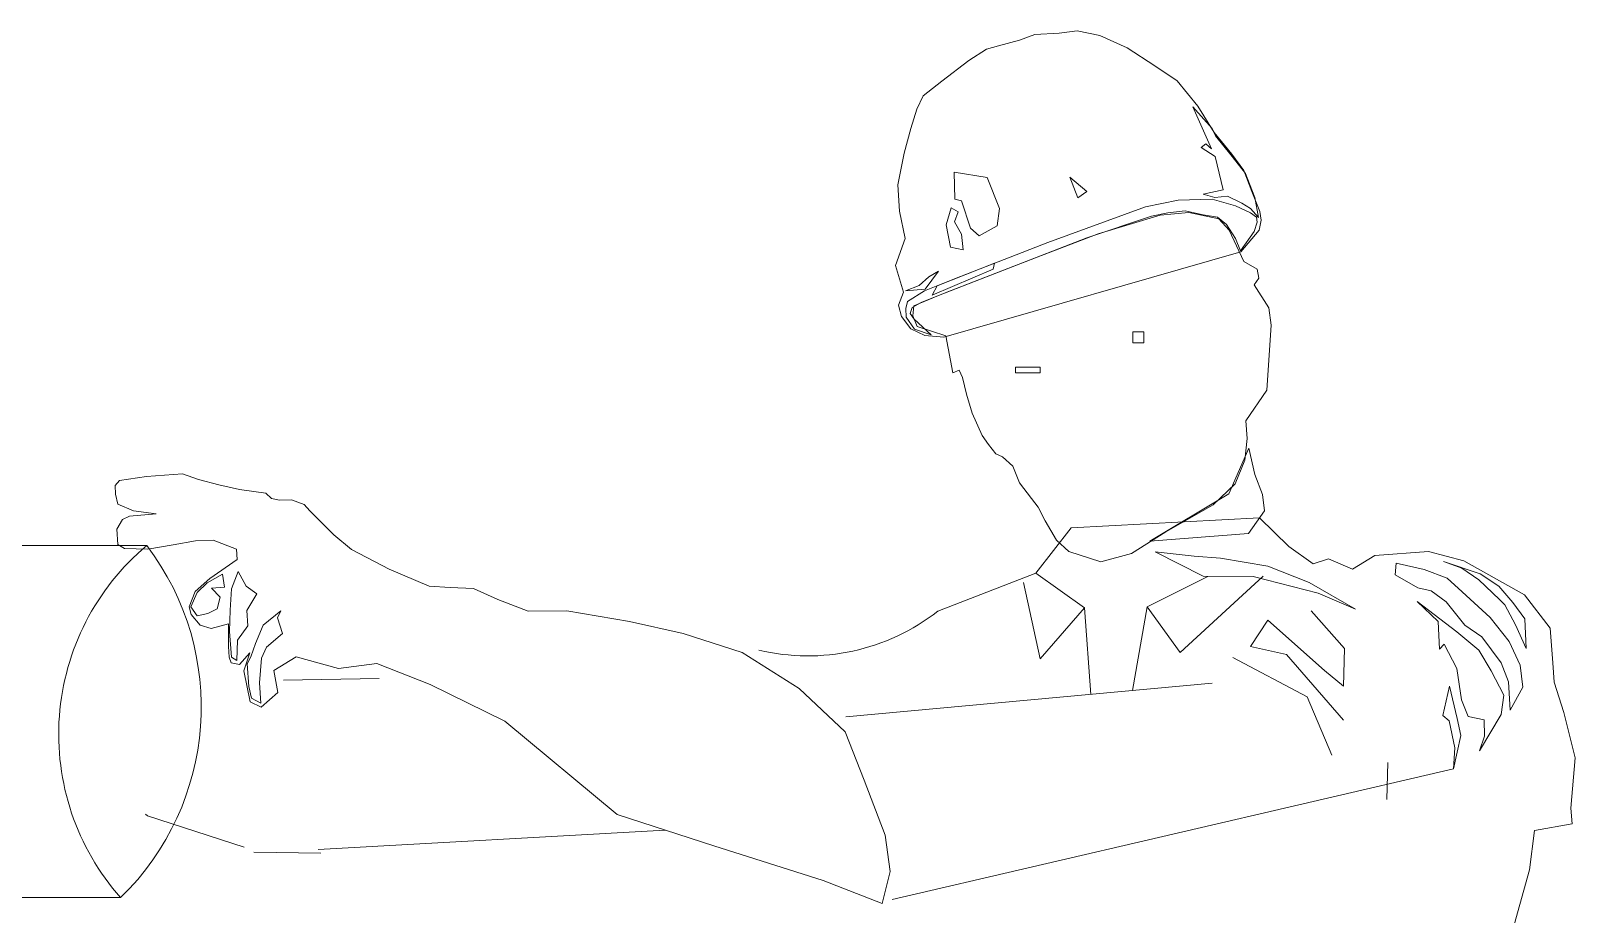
# Model space of a CAD drawing. Header units: millimetres. Extents: x -346728 to 1320345, y -537202 to -385966.
# Drawn here: x 1089183 to 1093372, y -492989 to -490594 of the extents above; entities that cross this region are included whole.
import ezdxf

# ---------------------------------------------------------------- set-up
doc = ezdxf.new("R2010")
doc.units = ezdxf.units.MM
doc.header["$LTSCALE"] = 100
doc.layers.add('NET-MANH', color=153, linetype='Continuous', lineweight=15)

msp = doc.modelspace()

# ---------------------------------------------------------------- linework, layer by layer
at = {"layer": 'NET-MANH', "linetype": 'Continuous'}
for p, q in [((1091864.4, -490618.5, -881.1), (1091906.5, -490603.7, -881.1)), ((1091906.5, -490603.7, -881.1), (1091864.4, -490618.5, -881.1)), ((1091864.4, -490618.5, -881.1), (1091906.5, -490603.7, -881.1)), ((1091906.5, -490603.7, -881.1), (1091972.5, -490599.4, -881.1)), ((1091972.5, -490599.4, -881.1), (1091906.5, -490603.7, -881.1)), ((1091906.5, -490603.7, -881.1), (1091972.5, -490599.4, -881.1)), ((1091972.5, -490599.4, -881.1), (1092021.4, -490593.6, -881.1)), ((1092021.4, -490593.6, -881.1), (1091972.5, -490599.4, -881.1)), ((1091972.5, -490599.4, -881.1), (1092021.4, -490593.6, -881.1)), ((1092021.4, -490593.6, -881.1), (1092082.4, -490606.1, -881.1)), ((1092082.4, -490606.1, -881.1), (1092021.4, -490593.6, -881.1)), ((1092021.4, -490593.6, -881.1), (1092082.4, -490606.1, -881.1)), ((1092082.4, -490606.1, -881.1), (1092156.6, -490639.8, -881.1)), ((1092156.6, -490639.8, -881.1), (1092082.4, -490606.1, -881.1)), ((1092082.4, -490606.1, -881.1), (1092156.6, -490639.8, -881.1)), ((1091727.5, -490673.6, -881.1), (1091775.1, -490643.4, -881.1)), ((1091775.1, -490643.4, -881.1), (1091727.5, -490673.6, -881.1)), ((1091727.5, -490673.6, -881.1), (1091775.1, -490643.4, -881.1)), ((1091775.1, -490643.4, -881.1), (1091807.8, -490634, -881.1)), ((1091807.8, -490634, -881.1), (1091775.1, -490643.4, -881.1)), ((1091775.1, -490643.4, -881.1), (1091807.8, -490634, -881.1)), ((1091807.8, -490634, -881.1), (1091864.4, -490618.5, -881.1)), ((1091864.4, -490618.5, -881.1), (1091807.8, -490634, -881.1)), ((1091807.8, -490634, -881.1), (1091864.4, -490618.5, -881.1)), ((1092156.6, -490639.8, -881.1), (1092231.6, -490688.1, -881.1)), ((1092231.6, -490688.1, -881.1), (1092156.6, -490639.8, -881.1)), ((1092156.6, -490639.8, -881.1), (1092231.6, -490688.1, -881.1)), ((1091653.9, -490730.4, -881.1), (1091727.5, -490673.6, -881.1)), ((1091727.5, -490673.6, -881.1), (1091653.9, -490730.4, -881.1)), ((1091653.9, -490730.4, -881.1), (1091727.5, -490673.6, -881.1)), ((1092231.6, -490688.1, -881.1), (1092292, -490728.9, -881.1)), ((1092292, -490728.9, -881.1), (1092231.6, -490688.1, -881.1)), ((1092231.6, -490688.1, -881.1), (1092292, -490728.9, -881.1)), ((1091603.4, -490769.9, -881.1), (1091653.9, -490730.4, -881.1)), ((1091653.9, -490730.4, -881.1), (1091603.4, -490769.9, -881.1)), ((1091603.4, -490769.9, -881.1), (1091653.9, -490730.4, -881.1)), ((1092292, -490728.9, -881.1), (1092348.5, -490797.6, -881.1)), ((1092348.5, -490797.6, -881.1), (1092292, -490728.9, -881.1)), ((1092292, -490728.9, -881.1), (1092348.5, -490797.6, -881.1)), ((1091586.2, -490806.3, -881.1), (1091603.4, -490769.9, -881.1)), ((1091603.4, -490769.9, -881.1), (1091586.2, -490806.3, -881.1)), ((1091586.2, -490806.3, -881.1), (1091603.4, -490769.9, -881.1)), ((1091570.3, -490858.7, -881.1), (1091586.2, -490806.3, -881.1)), ((1091586.2, -490806.3, -881.1), (1091570.3, -490858.7, -881.1)), ((1091570.3, -490858.7, -881.1), (1091586.2, -490806.3, -881.1)), ((1092334.5, -490799.7, -881.1), (1092385.5, -490913.6, -881.1)), ((1092387.1, -490858.4, -881.1), (1092334.5, -490799.7, -881.1)), ((1092348.5, -490797.6, -881.1), (1092393, -490869.3, -881.1)), ((1092393, -490869.3, -881.1), (1092348.5, -490797.6, -881.1)), ((1092348.5, -490797.6, -881.1), (1092393, -490869.3, -881.1)), ((1091551.8, -490925.4, -881.1), (1091570.3, -490858.7, -881.1)), ((1091570.3, -490858.7, -881.1), (1091551.8, -490925.4, -881.1)), ((1091551.8, -490925.4, -881.1), (1091570.3, -490858.7, -881.1)), ((1092396.4, -490878, -881.1), (1092387.1, -490858.4, -881.1)), ((1092370.2, -490899.7, -881.1), (1092357.6, -490909.6, -881.1)), ((1092385.5, -490913.6, -881.1), (1092370.2, -490899.7, -881.1)), ((1092393, -490869.3, -881.1), (1092440.7, -490928.3, -881.1)), ((1092440.7, -490928.3, -881.1), (1092393, -490869.3, -881.1)), ((1092393, -490869.3, -881.1), (1092440.7, -490928.3, -881.1)), ((1092437.9, -490929.4, -881.1), (1092396.4, -490878, -881.1)), ((1091534.2, -491011.4, -881.1), (1091551.8, -490925.4, -881.1)), ((1091551.8, -490925.4, -881.1), (1091534.2, -491011.4, -881.1)), ((1091534.2, -491011.4, -881.1), (1091551.8, -490925.4, -881.1)), ((1092357.6, -490909.6, -881.1), (1092395.4, -490934.5, -881.1)), ((1092395.4, -490934.5, -881.1), (1092417.4, -491024.8, -881.1)), ((1092477.5, -490980, -881.1), (1092437.9, -490929.4, -881.1)), ((1092440.7, -490928.3, -881.1), (1092472.6, -490971.9, -881.1)), ((1092472.6, -490971.9, -881.1), (1092440.7, -490928.3, -881.1)), ((1092440.7, -490928.3, -881.1), (1092472.6, -490971.9, -881.1)), ((1091687.3, -490976.4, -881.1), (1091689.5, -491049.8, -881.1)), ((1091777.1, -490990.9, -881.1), (1091687.3, -490976.4, -881.1)), ((1091810.1, -491075.4, -881.1), (1091777.1, -490990.9, -881.1)), ((1092001.4, -490990.8, -881.1), (1092023.2, -491046.6, -881.1)), ((1092047.6, -491028.9, -881.1), (1092001.4, -490990.8, -881.1)), ((1092472.6, -490971.9, -881.1), (1092495, -491029.2, -881.1)), ((1092495, -491029.2, -881.1), (1092472.6, -490971.9, -881.1)), ((1092472.6, -490971.9, -881.1), (1092495, -491029.2, -881.1)), ((1092503.2, -491045.9, -881.1), (1092477.5, -490980, -881.1)), ((1091538.7, -491082.2, -881.1), (1091534.2, -491011.4, -881.1)), ((1091534.2, -491011.4, -881.1), (1091538.7, -491082.2, -881.1)), ((1091538.7, -491082.2, -881.1), (1091534.2, -491011.4, -881.1)), ((1092023.2, -491046.6, -881.1), (1092047.6, -491028.9, -881.1)), ((1092417.4, -491024.8, -881.1), (1092362.5, -491036.4, -881.1)), ((1092495, -491029.2, -881.1), (1092516.2, -491083.6, -881.1)), ((1092516.2, -491083.6, -881.1), (1092495, -491029.2, -881.1)), ((1092495, -491029.2, -881.1), (1092516.2, -491083.6, -881.1)), ((1091665.7, -491120.1, -881.1), (1091679, -491073.7, -881.1)), ((1091679, -491073.7, -881.1), (1091698, -491084.4, -881.1)), ((1091689.5, -491049.8, -881.1), (1091707.7, -491054.3, -881.1)), ((1091707.7, -491054.3, -881.1), (1091731.9, -491129, -881.1)), ((1091803.6, -491122.5, -881.1), (1091810.1, -491075.4, -881.1)), ((1091941.7, -491167.6, -881.1), (1092206, -491071, -881.1)), ((1092206, -491071, -881.1), (1092294.7, -491052.9, -881.1)), ((1092294.7, -491052.9, -881.1), (1092387.5, -491049.8, -881.1)), ((1092362.5, -491036.4, -881.1), (1092394.1, -491045.5, -881.1)), ((1092387.5, -491049.8, -881.1), (1092450.7, -491068, -881.1)), ((1092394.1, -491045.5, -881.1), (1092429, -491041.8, -881.1)), ((1092429, -491041.8, -881.1), (1092467.9, -491061.2, -881.1)), ((1092450.7, -491068, -881.1), (1092491.1, -491086.9, -881.1)), ((1092467.9, -491061.2, -881.1), (1092491.5, -491075.2, -881.1)), ((1092491.5, -491075.2, -881.1), (1092512.7, -491099.9, -881.1)), ((1092512.7, -491099.9, -881.1), (1092503.2, -491045.9, -881.1)), ((1091554.7, -491156.9, -881.1), (1091538.7, -491082.2, -881.1)), ((1091538.7, -491082.2, -881.1), (1091554.7, -491156.9, -881.1)), ((1091554.7, -491156.9, -881.1), (1091538.7, -491082.2, -881.1)), ((1091698, -491084.4, -881.1), (1091688.7, -491111.2, -881.1)), ((1091688.7, -491111.2, -881.1), (1091706.9, -491145.3, -881.1)), ((1092222.4, -491096, -881.1), (1092047.2, -491154.5, -881.1)), ((1092246.1, -491093.4, -881.1), (1092077.8, -491144.2, -881.1)), ((1092077.8, -491144.2, -881.1), (1092246.1, -491093.4, -881.1)), ((1092246.1, -491093.4, -881.1), (1092077.8, -491144.2, -881.1)), ((1092266.7, -491087, -881.1), (1092222.4, -491096, -881.1)), ((1092324.1, -491086, -881.1), (1092246.1, -491093.4, -881.1)), ((1092246.1, -491093.4, -881.1), (1092324.1, -491086, -881.1)), ((1092324.1, -491086, -881.1), (1092246.1, -491093.4, -881.1)), ((1092314.1, -491081.6, -881.1), (1092266.7, -491087, -881.1)), ((1092362.9, -491092.4, -881.1), (1092314.1, -491081.6, -881.1)), ((1092405.3, -491103.8, -881.1), (1092324.1, -491086, -881.1)), ((1092324.1, -491086, -881.1), (1092405.3, -491103.8, -881.1)), ((1092405.3, -491103.8, -881.1), (1092324.1, -491086, -881.1)), ((1092401.6, -491098.7, -881.1), (1092362.9, -491092.4, -881.1)), ((1092426, -491118.8, -881.1), (1092401.6, -491098.7, -881.1)), ((1092433.6, -491134, -881.1), (1092405.3, -491103.8, -881.1)), ((1092405.3, -491103.8, -881.1), (1092433.6, -491134, -881.1)), ((1092433.6, -491134, -881.1), (1092405.3, -491103.8, -881.1)), ((1092491.1, -491086.9, -881.1), (1092507.2, -491098.7, -881.1)), ((1092509.5, -491112.7, -881.1), (1092500.9, -491137.5, -881.1)), ((1092507.2, -491098.7, -881.1), (1092509.5, -491112.7, -881.1)), ((1092520.3, -491106.8, -881.1), (1092514.4, -491133.9, -881.1)), ((1092514.4, -491133.9, -881.1), (1092520.3, -491106.8, -881.1)), ((1092520.3, -491106.8, -881.1), (1092514.4, -491133.9, -881.1)), ((1092516.2, -491083.6, -881.1), (1092520.3, -491106.8, -881.1)), ((1092520.3, -491106.8, -881.1), (1092516.2, -491083.6, -881.1)), ((1092516.2, -491083.6, -881.1), (1092520.3, -491106.8, -881.1)), ((1091528.7, -491229.8, -881.1), (1091554.7, -491156.9, -881.1)), ((1091554.7, -491156.9, -881.1), (1091528.7, -491229.8, -881.1)), ((1091528.7, -491229.8, -881.1), (1091554.7, -491156.9, -881.1)), ((1092047.2, -491154.5, -881.1), (1091663.4, -491304.3, -881.1)), ((1091677.5, -491179.9, -881.1), (1091665.7, -491120.1, -881.1)), ((1091706.9, -491145.3, -881.1), (1091712, -491187.9, -881.1)), ((1091731.9, -491129, -881.1), (1091754.9, -491149.7, -881.1)), ((1091754.9, -491149.7, -881.1), (1091803.6, -491122.5, -881.1)), ((1092077.8, -491144.2, -881.1), (1091912.5, -491207, -881.1)), ((1091912.5, -491207, -881.1), (1092077.8, -491144.2, -881.1)), ((1092077.8, -491144.2, -881.1), (1091912.5, -491207, -881.1)), ((1092450.8, -491157, -881.1), (1092426, -491118.8, -881.1)), ((1092473.4, -491219.2, -881.1), (1092433.6, -491134, -881.1)), ((1092433.6, -491134, -881.1), (1092473.4, -491219.2, -881.1)), ((1092473.4, -491219.2, -881.1), (1092433.6, -491134, -881.1)), ((1092463.7, -491190, -881.1), (1092450.8, -491157, -881.1)), ((1092500.9, -491137.5, -881.1), (1092463.7, -491190, -881.1)), ((1092514.4, -491133.9, -881.1), (1092464.8, -491192.9, -881.1)), ((1092464.8, -491192.9, -881.1), (1092514.4, -491133.9, -881.1)), ((1092514.4, -491133.9, -881.1), (1092464.8, -491192.9, -881.1)), ((1092464.8, -491192.9, -881.1), (1091659.2, -491424.7, -881.1)), ((1091712, -491187.9, -881.1), (1091677.5, -491179.9, -881.1)), ((1091688.2, -491266.5, -881.1), (1091941.7, -491167.6, -881.1)), ((1091550.3, -491302.2, -881.1), (1091528.7, -491229.8, -881.1)), ((1091528.7, -491229.8, -881.1), (1091550.3, -491302.2, -881.1)), ((1091550.3, -491302.2, -881.1), (1091528.7, -491229.8, -881.1)), ((1091627.6, -491310, -881.1), (1091793.5, -491240.3, -881.1)), ((1091797.1, -491224, -881.1), (1091641, -491285, -881.1)), ((1091912.5, -491207, -881.1), (1091742.1, -491273.6, -881.1)), ((1091742.1, -491273.6, -881.1), (1091912.5, -491207, -881.1)), ((1091912.5, -491207, -881.1), (1091742.1, -491273.6, -881.1)), ((1091793.5, -491240.3, -881.1), (1091797.1, -491224, -881.1)), ((1092509.5, -491239.8, -881.1), (1092473.4, -491219.2, -881.1)), ((1092473.4, -491219.2, -881.1), (1092509.5, -491239.8, -881.1)), ((1092509.5, -491239.8, -881.1), (1092473.4, -491219.2, -881.1)), ((1092514.1, -491264.3, -881.1), (1092509.5, -491239.8, -881.1)), ((1092509.5, -491239.8, -881.1), (1092514.1, -491264.3, -881.1)), ((1092514.1, -491264.3, -881.1), (1092509.5, -491239.8, -881.1)), ((1091555.5, -491298.5, -881.1), (1091592.7, -491284, -881.1)), ((1091592.7, -491284, -881.1), (1091618.3, -491260.8, -881.1)), ((1091606.6, -491298.4, -881.1), (1091688.2, -491266.5, -881.1)), ((1091645.3, -491245.3, -881.1), (1091608.3, -491294.4, -881.1)), ((1091618.3, -491260.8, -881.1), (1091645.3, -491245.3, -881.1)), ((1091742.1, -491273.6, -881.1), (1091644.8, -491311.5, -881.1)), ((1091644.8, -491311.5, -881.1), (1091742.1, -491273.6, -881.1)), ((1091742.1, -491273.6, -881.1), (1091644.8, -491311.5, -881.1)), ((1092501.4, -491282.5, -881.1), (1092514.1, -491264.3, -881.1)), ((1092514.1, -491264.3, -881.1), (1092501.4, -491282.5, -881.1)), ((1092501.4, -491282.5, -881.1), (1092514.1, -491264.3, -881.1)), ((1092540.6, -491344.8, -881.1), (1092501.4, -491282.5, -881.1)), ((1092501.4, -491282.5, -881.1), (1092540.6, -491344.8, -881.1)), ((1092540.6, -491344.8, -881.1), (1092501.4, -491282.5, -881.1)), ((1091536, -491337.4, -881.1), (1091550.3, -491302.2, -881.1)), ((1091550.3, -491302.2, -881.1), (1091536, -491337.4, -881.1)), ((1091536, -491337.4, -881.1), (1091550.3, -491302.2, -881.1)), ((1091608.3, -491294.4, -881.1), (1091555.5, -491298.5, -881.1)), ((1091560.4, -491327.9, -881.1), (1091606.6, -491298.4, -881.1)), ((1091644.8, -491311.5, -881.1), (1091578, -491339.2, -881.1)), ((1091578, -491339.2, -881.1), (1091644.8, -491311.5, -881.1)), ((1091644.8, -491311.5, -881.1), (1091578, -491339.2, -881.1)), ((1091663.4, -491304.3, -881.1), (1091597.5, -491330, -881.1)), ((1091641, -491285, -881.1), (1091627.6, -491310, -881.1)), ((1091544.9, -491368.6, -881.1), (1091536, -491337.4, -881.1)), ((1091536, -491337.4, -881.1), (1091544.9, -491368.6, -881.1)), ((1091544.9, -491368.6, -881.1), (1091536, -491337.4, -881.1)), ((1091569.5, -491402, -881.1), (1091544.9, -491368.6, -881.1)), ((1091544.9, -491368.6, -881.1), (1091569.5, -491402, -881.1)), ((1091569.5, -491402, -881.1), (1091544.9, -491368.6, -881.1)), ((1091555.9, -491346.2, -881.1), (1091560.4, -491327.9, -881.1)), ((1091557.2, -491370.5, -881.1), (1091555.9, -491346.2, -881.1)), ((1091573.4, -491344.3, -881.1), (1091567.8, -491359.7, -881.1)), ((1091567.8, -491359.7, -881.1), (1091578.8, -491375.2, -881.1)), ((1091597.5, -491330, -881.1), (1091573.4, -491344.3, -881.1)), ((1091578, -491339.2, -881.1), (1091575.5, -491366.6, -881.1)), ((1091575.5, -491366.6, -881.1), (1091578, -491339.2, -881.1)), ((1091578, -491339.2, -881.1), (1091575.5, -491366.6, -881.1)), ((1091575.5, -491366.6, -881.1), (1091586.7, -491395.3, -881.1)), ((1091586.7, -491395.3, -881.1), (1091575.5, -491366.6, -881.1)), ((1091575.5, -491366.6, -881.1), (1091586.7, -491395.3, -881.1)), ((1092547.3, -491391.7, -881.1), (1092540.6, -491344.8, -881.1)), ((1092540.6, -491344.8, -881.1), (1092547.3, -491391.7, -881.1)), ((1092547.3, -491391.7, -881.1), (1092540.6, -491344.8, -881.1)), ((1091579.8, -491402.9, -881.1), (1091557.2, -491370.5, -881.1)), ((1091607.9, -491420, -881.1), (1091569.5, -491402, -881.1)), ((1091569.5, -491402, -881.1), (1091607.9, -491420, -881.1)), ((1091607.9, -491420, -881.1), (1091569.5, -491402, -881.1)), ((1091578.8, -491375.2, -881.1), (1091625.3, -491418.1, -881.1)), ((1091625.3, -491418.1, -881.1), (1091579.8, -491402.9, -881.1)), ((1091586.7, -491395.3, -881.1), (1091664.4, -491421.1, -881.1)), ((1091664.4, -491421.1, -881.1), (1091586.7, -491395.3, -881.1)), ((1091586.7, -491395.3, -881.1), (1091664.4, -491421.1, -881.1)), ((1092201.6, -491409.9, -881.1), (1092172, -491409.9, -881.1)), ((1092172, -491409.9, -881.1), (1092172, -491439.5, -881.1)), ((1092201.6, -491439.5, -881.1), (1092201.6, -491409.9, -881.1)), ((1092535.3, -491568, -881.1), (1092547.3, -491391.7, -881.1)), ((1092547.3, -491391.7, -881.1), (1092535.3, -491568, -881.1)), ((1092535.3, -491568, -881.1), (1092547.3, -491391.7, -881.1)), ((1091659.2, -491424.7, -881.1), (1091607.9, -491420, -881.1)), ((1091607.9, -491420, -881.1), (1091659.2, -491424.7, -881.1)), ((1091659.2, -491424.7, -881.1), (1091607.9, -491420, -881.1)), ((1091664.4, -491421.1, -881.1), (1091683.5, -491520.8, -881.1)), ((1091683.5, -491520.8, -881.1), (1091664.4, -491421.1, -881.1)), ((1091664.4, -491421.1, -881.1), (1091683.5, -491520.8, -881.1)), ((1092172, -491439.5, -881.1), (1092201.6, -491439.5, -881.1)), ((1091683.5, -491520.8, -881.1), (1091700.7, -491514.1, -881.1)), ((1091700.7, -491514.1, -881.1), (1091683.5, -491520.8, -881.1)), ((1091683.5, -491520.8, -881.1), (1091700.7, -491514.1, -881.1)), ((1091700.7, -491514.1, -881.1), (1091709.9, -491533.6, -881.1)), ((1091709.9, -491533.6, -881.1), (1091700.7, -491514.1, -881.1)), ((1091700.7, -491514.1, -881.1), (1091709.9, -491533.6, -881.1)), ((1091709.9, -491533.6, -881.1), (1091721, -491578.8, -881.1)), ((1091920.7, -491505.9, -881.1), (1091854.1, -491505.9, -881.1)), ((1091854.1, -491505.9, -881.1), (1091854.1, -491520.7, -881.1)), ((1091854.1, -491520.7, -881.1), (1091920.7, -491520.7, -881.1)), ((1091920.7, -491520.7, -881.1), (1091920.7, -491505.9, -881.1)), ((1092478.6, -491651.2, -881.1), (1092535.3, -491568, -881.1)), ((1092535.3, -491568, -881.1), (1092478.6, -491651.2, -881.1)), ((1092478.6, -491651.2, -881.1), (1092535.3, -491568, -881.1)), ((1091721, -491578.8, -881.1), (1091736.2, -491630.6, -881.1)), ((1091736.2, -491630.6, -881.1), (1091721, -491578.8, -881.1)), ((1091721, -491578.8, -881.1), (1091736.2, -491630.6, -881.1)), ((1091736.2, -491630.6, -881.1), (1091763.1, -491691.1, -881.1)), ((1091763.1, -491691.1, -881.1), (1091736.2, -491630.6, -881.1)), ((1091736.2, -491630.6, -881.1), (1091763.1, -491691.1, -881.1)), ((1092482.5, -491699.2, -881.1), (1092478.6, -491651.2, -881.1)), ((1092478.6, -491651.2, -881.1), (1092482.5, -491699.2, -881.1)), ((1092482.5, -491699.2, -881.1), (1092478.6, -491651.2, -881.1)), ((1091763.1, -491691.1, -881.1), (1091780.9, -491715.5, -881.1)), ((1091780.9, -491715.5, -881.1), (1091763.1, -491691.1, -881.1)), ((1091763.1, -491691.1, -881.1), (1091780.9, -491715.5, -881.1)), ((1092475.7, -491757.9, -881.1), (1092482.5, -491699.2, -881.1)), ((1092482.5, -491699.2, -881.1), (1092475.7, -491757.9, -881.1)), ((1092475.7, -491757.9, -881.1), (1092482.5, -491699.2, -881.1)), ((1091780.9, -491715.5, -881.1), (1091800.7, -491740.8, -881.1)), ((1091800.7, -491740.8, -881.1), (1091780.9, -491715.5, -881.1)), ((1091780.9, -491715.5, -881.1), (1091800.7, -491740.8, -881.1)), ((1091800.7, -491740.8, -881.1), (1091818.6, -491748.7, -881.1)), ((1091818.6, -491748.7, -881.1), (1091800.7, -491740.8, -881.1)), ((1091800.7, -491740.8, -881.1), (1091818.6, -491748.7, -881.1)), ((1092432.1, -491849.2, -881.1), (1092486.3, -491725.7, -881.1)), ((1092486.3, -491725.7, -881.1), (1092502.5, -491796.9, -881.1)), ((1092502.5, -491796.9, -881.1), (1092486.3, -491725.7, -881.1)), ((1092486.3, -491725.7, -881.1), (1092502.5, -491796.9, -881.1)), ((1091818.6, -491748.7, -881.1), (1091846.7, -491774, -881.1)), ((1091846.7, -491774, -881.1), (1091818.6, -491748.7, -881.1)), ((1091818.6, -491748.7, -881.1), (1091846.7, -491774, -881.1)), ((1091846.7, -491774, -881.1), (1091864.6, -491819.8, -881.1)), ((1091864.6, -491819.8, -881.1), (1091846.7, -491774, -881.1)), ((1091846.7, -491774, -881.1), (1091864.6, -491819.8, -881.1)), ((1092449.8, -491822.5, -881.1), (1092475.7, -491757.9, -881.1)), ((1092475.7, -491757.9, -881.1), (1092449.8, -491822.5, -881.1)), ((1092449.8, -491822.5, -881.1), (1092475.7, -491757.9, -881.1)), ((1089412.2, -491826.7, -881.1), (1089423.6, -491813.5, -881.1)), ((1089423.6, -491813.5, -881.1), (1089412.2, -491826.7, -881.1)), ((1089412.2, -491826.7, -881.1), (1089423.6, -491813.5, -881.1)), ((1089412.3, -491849.8, -881.1), (1089412.2, -491826.7, -881.1)), ((1089412.2, -491826.7, -881.1), (1089412.3, -491849.8, -881.1)), ((1089412.3, -491849.8, -881.1), (1089412.2, -491826.7, -881.1)), ((1089423.6, -491813.5, -881.1), (1089496.7, -491802, -881.1)), ((1089496.7, -491802, -881.1), (1089423.6, -491813.5, -881.1)), ((1089423.6, -491813.5, -881.1), (1089496.7, -491802, -881.1)), ((1089496.7, -491802, -881.1), (1089594.8, -491794.7, -881.1)), ((1089594.8, -491794.7, -881.1), (1089496.7, -491802, -881.1)), ((1089496.7, -491802, -881.1), (1089594.8, -491794.7, -881.1)), ((1089594.8, -491794.7, -881.1), (1089637.6, -491810.1, -881.1)), ((1089637.6, -491810.1, -881.1), (1089594.8, -491794.7, -881.1)), ((1089594.8, -491794.7, -881.1), (1089637.6, -491810.1, -881.1)), ((1089637.6, -491810.1, -881.1), (1089692.6, -491824.5, -881.1)), ((1089692.6, -491824.5, -881.1), (1089637.6, -491810.1, -881.1)), ((1089637.6, -491810.1, -881.1), (1089692.6, -491824.5, -881.1)), ((1089692.6, -491824.5, -881.1), (1089749, -491837.3, -881.1)), ((1089749, -491837.3, -881.1), (1089692.6, -491824.5, -881.1)), ((1089692.6, -491824.5, -881.1), (1089749, -491837.3, -881.1)), ((1091864.6, -491819.8, -881.1), (1091897.3, -491861.5, -881.1)), ((1091897.3, -491861.5, -881.1), (1091864.6, -491819.8, -881.1)), ((1091864.6, -491819.8, -881.1), (1091897.3, -491861.5, -881.1)), ((1092389.4, -491879.1, -881.1), (1092449.8, -491822.5, -881.1)), ((1092449.8, -491822.5, -881.1), (1092389.4, -491879.1, -881.1)), ((1092389.4, -491879.1, -881.1), (1092449.8, -491822.5, -881.1)), ((1092502.5, -491796.9, -881.1), (1092523.8, -491851.4, -881.1)), ((1092523.8, -491851.4, -881.1), (1092502.5, -491796.9, -881.1)), ((1092502.5, -491796.9, -881.1), (1092523.8, -491851.4, -881.1)), ((1089419, -491877.1, -881.1), (1089412.3, -491849.8, -881.1)), ((1089412.3, -491849.8, -881.1), (1089419, -491877.1, -881.1)), ((1089419, -491877.1, -881.1), (1089412.3, -491849.8, -881.1)), ((1089749, -491837.3, -881.1), (1089820.7, -491847.4, -881.1)), ((1089820.7, -491847.4, -881.1), (1089749, -491837.3, -881.1)), ((1089749, -491837.3, -881.1), (1089820.7, -491847.4, -881.1)), ((1089820.7, -491847.4, -881.1), (1089835.6, -491861.7, -881.1)), ((1089835.6, -491861.7, -881.1), (1089820.7, -491847.4, -881.1)), ((1089820.7, -491847.4, -881.1), (1089835.6, -491861.7, -881.1)), ((1089835.6, -491861.7, -881.1), (1089857.5, -491866.3, -881.1)), ((1089857.5, -491866.3, -881.1), (1089835.6, -491861.7, -881.1)), ((1089835.6, -491861.7, -881.1), (1089857.5, -491866.3, -881.1)), ((1089857.5, -491866.3, -881.1), (1089889.9, -491865.4, -881.1)), ((1089889.9, -491865.4, -881.1), (1089857.5, -491866.3, -881.1)), ((1089857.5, -491866.3, -881.1), (1089889.9, -491865.4, -881.1)), ((1089889.9, -491865.4, -881.1), (1089924.7, -491878.3, -881.1)), ((1089924.7, -491878.3, -881.1), (1089889.9, -491865.4, -881.1)), ((1089889.9, -491865.4, -881.1), (1089924.7, -491878.3, -881.1)), ((1091897.3, -491861.5, -881.1), (1091915.1, -491885.9, -881.1)), ((1091915.1, -491885.9, -881.1), (1091897.3, -491861.5, -881.1)), ((1091897.3, -491861.5, -881.1), (1091915.1, -491885.9, -881.1)), ((1092218.1, -491977.3, -881.1), (1092432.1, -491849.2, -881.1)), ((1092432.1, -491849.2, -881.1), (1092218.1, -491977.3, -881.1)), ((1092218.1, -491977.3, -881.1), (1092432.1, -491849.2, -881.1)), ((1092523.8, -491851.4, -881.1), (1092529.4, -491895.4, -881.1)), ((1092529.4, -491895.4, -881.1), (1092523.8, -491851.4, -881.1)), ((1092523.8, -491851.4, -881.1), (1092529.4, -491895.4, -881.1)), ((1089462, -491895.5, -881.1), (1089419, -491877.1, -881.1)), ((1089419, -491877.1, -881.1), (1089462, -491895.5, -881.1)), ((1089462, -491895.5, -881.1), (1089419, -491877.1, -881.1)), ((1089431.4, -491919.3, -881.1), (1089450.7, -491910.2, -881.1)), ((1089450.7, -491910.2, -881.1), (1089431.4, -491919.3, -881.1)), ((1089431.4, -491919.3, -881.1), (1089450.7, -491910.2, -881.1)), ((1089450.7, -491910.2, -881.1), (1089522.7, -491903.3, -881.1)), ((1089522.7, -491903.3, -881.1), (1089462, -491895.5, -881.1)), ((1089462, -491895.5, -881.1), (1089522.7, -491903.3, -881.1)), ((1089522.7, -491903.3, -881.1), (1089462, -491895.5, -881.1)), ((1089924.7, -491878.3, -881.1), (1089939.9, -491895.7, -881.1)), ((1089939.9, -491895.7, -881.1), (1089924.7, -491878.3, -881.1)), ((1089924.7, -491878.3, -881.1), (1089939.9, -491895.7, -881.1)), ((1089939.9, -491895.7, -881.1), (1090004.8, -491960.2, -881.1)), ((1090004.8, -491960.2, -881.1), (1089939.9, -491895.7, -881.1)), ((1089939.9, -491895.7, -881.1), (1090004.8, -491960.2, -881.1)), ((1091915.1, -491885.9, -881.1), (1091934.5, -491922.9, -881.1)), ((1091934.5, -491922.9, -881.1), (1091915.1, -491885.9, -881.1)), ((1091915.1, -491885.9, -881.1), (1091934.5, -491922.9, -881.1)), ((1092261.2, -491952.2, -881.1), (1092389.4, -491879.1, -881.1)), ((1092389.4, -491879.1, -881.1), (1092261.2, -491952.2, -881.1)), ((1092261.2, -491952.2, -881.1), (1092389.4, -491879.1, -881.1)), ((1092529.4, -491895.4, -881.1), (1092485.8, -491956.9, -881.1)), ((1092485.8, -491956.9, -881.1), (1092529.4, -491895.4, -881.1)), ((1092529.4, -491895.4, -881.1), (1092485.8, -491956.9, -881.1)), ((1089416.4, -491945.1, -881.1), (1089431.4, -491919.3, -881.1)), ((1089431.4, -491919.3, -881.1), (1089416.4, -491945.1, -881.1)), ((1089416.4, -491945.1, -881.1), (1089431.4, -491919.3, -881.1)), ((1089419.4, -491986.5, -881.1), (1089416.4, -491945.1, -881.1)), ((1089416.4, -491945.1, -881.1), (1089419.4, -491986.5, -881.1)), ((1089419.4, -491986.5, -881.1), (1089416.4, -491945.1, -881.1)), ((1091908.6, -492064.3, -881.1), (1092004.4, -491941.6, -881.1)), ((1092004.4, -491941.6, -881.1), (1091908.6, -492064.3, -881.1)), ((1091908.6, -492064.3, -881.1), (1092004.4, -491941.6, -881.1)), ((1091934.5, -491922.9, -881.1), (1091964.9, -491975.4, -881.1)), ((1091964.9, -491975.4, -881.1), (1091934.5, -491922.9, -881.1)), ((1091934.5, -491922.9, -881.1), (1091964.9, -491975.4, -881.1)), ((1092004.4, -491941.6, -881.1), (1092515.7, -491914.6, -881.1)), ((1092515.7, -491914.6, -881.1), (1092004.4, -491941.6, -881.1)), ((1092004.4, -491941.6, -881.1), (1092515.7, -491914.6, -881.1)), ((1092168.7, -492011.4, -881.1), (1092261.2, -491952.2, -881.1)), ((1092261.2, -491952.2, -881.1), (1092168.7, -492011.4, -881.1)), ((1092168.7, -492011.4, -881.1), (1092261.2, -491952.2, -881.1)), ((1092515.7, -491914.6, -881.1), (1092595.4, -491991.9, -881.1)), ((1092595.4, -491991.9, -881.1), (1092515.7, -491914.6, -881.1)), ((1092515.7, -491914.6, -881.1), (1092595.4, -491991.9, -881.1)), ((1086472.4, -491989.6, -881.1), (1089497.5, -491989.6, -881.1)), ((1089437.1, -491997.5, -881.1), (1089419.4, -491986.5, -881.1)), ((1089419.4, -491986.5, -881.1), (1089437.1, -491997.5, -881.1)), ((1089437.1, -491997.5, -881.1), (1089419.4, -491986.5, -881.1)), ((1089569, -491987.8, -881.1), (1089500.5, -491999, -881.1)), ((1089500.5, -491999, -881.1), (1089569, -491987.8, -881.1)), ((1089569, -491987.8, -881.1), (1089500.5, -491999, -881.1)), ((1089629.9, -491977.1, -881.1), (1089569, -491987.8, -881.1)), ((1089569, -491987.8, -881.1), (1089629.9, -491977.1, -881.1)), ((1089629.9, -491977.1, -881.1), (1089569, -491987.8, -881.1)), ((1089677.5, -491975.2, -881.1), (1089629.9, -491977.1, -881.1)), ((1089629.9, -491977.1, -881.1), (1089677.5, -491975.2, -881.1)), ((1089677.5, -491975.2, -881.1), (1089629.9, -491977.1, -881.1)), ((1089741, -491999.8, -881.1), (1089677.5, -491975.2, -881.1)), ((1089677.5, -491975.2, -881.1), (1089741, -491999.8, -881.1)), ((1089741, -491999.8, -881.1), (1089677.5, -491975.2, -881.1)), ((1090004.8, -491960.2, -881.1), (1090052.4, -491999.9, -881.1)), ((1090052.4, -491999.9, -881.1), (1090004.8, -491960.2, -881.1)), ((1090004.8, -491960.2, -881.1), (1090052.4, -491999.9, -881.1)), ((1091964.9, -491975.4, -881.1), (1091998, -492005.4, -881.1)), ((1091998, -492005.4, -881.1), (1091964.9, -491975.4, -881.1)), ((1091964.9, -491975.4, -881.1), (1091998, -492005.4, -881.1)), ((1092485.8, -491956.9, -881.1), (1092218.1, -491977.3, -881.1)), ((1092218.1, -491977.3, -881.1), (1092485.8, -491956.9, -881.1)), ((1092485.8, -491956.9, -881.1), (1092218.1, -491977.3, -881.1)), ((1092595.4, -491991.9, -881.1), (1092660.7, -492039.5, -881.1)), ((1092660.7, -492039.5, -881.1), (1092595.4, -491991.9, -881.1)), ((1092595.4, -491991.9, -881.1), (1092660.7, -492039.5, -881.1)), ((1089500.5, -491999, -881.1), (1089437.1, -491997.5, -881.1)), ((1089437.1, -491997.5, -881.1), (1089500.5, -491999, -881.1)), ((1089500.5, -491999, -881.1), (1089437.1, -491997.5, -881.1)), ((1089668.2, -492079.1, -881.1), (1089743, -492027.3, -881.1)), ((1089743, -492027.3, -881.1), (1089668.2, -492079.1, -881.1)), ((1089668.2, -492079.1, -881.1), (1089743, -492027.3, -881.1)), ((1089743, -492027.3, -881.1), (1089741, -491999.8, -881.1)), ((1089741, -491999.8, -881.1), (1089743, -492027.3, -881.1)), ((1089743, -492027.3, -881.1), (1089741, -491999.8, -881.1)), ((1090052.4, -491999.9, -881.1), (1090155.1, -492053.9, -881.1)), ((1090155.1, -492053.9, -881.1), (1090052.4, -491999.9, -881.1)), ((1090052.4, -491999.9, -881.1), (1090155.1, -492053.9, -881.1)), ((1091998, -492005.4, -881.1), (1092085.1, -492034.1, -881.1)), ((1092085.1, -492034.1, -881.1), (1091998, -492005.4, -881.1)), ((1091998, -492005.4, -881.1), (1092085.1, -492034.1, -881.1)), ((1092085.1, -492034.1, -881.1), (1092168.7, -492011.4, -881.1)), ((1092168.7, -492011.4, -881.1), (1092085.1, -492034.1, -881.1)), ((1092085.1, -492034.1, -881.1), (1092168.7, -492011.4, -881.1)), ((1092232.7, -492006.4, -881.1), (1092362.5, -492072.4, -881.1)), ((1092338.4, -492018.7, -881.1), (1092232.7, -492006.4, -881.1)), ((1092409.8, -492024.2, -881.1), (1092338.4, -492018.7, -881.1)), ((1092537.8, -492045.6, -881.1), (1092409.8, -492024.2, -881.1)), ((1092660.7, -492039.5, -881.1), (1092702.8, -492025.7, -881.1)), ((1092702.8, -492025.7, -881.1), (1092660.7, -492039.5, -881.1)), ((1092660.7, -492039.5, -881.1), (1092702.8, -492025.7, -881.1)), ((1092702.8, -492025.7, -881.1), (1092768, -492053.2, -881.1)), ((1092768, -492053.2, -881.1), (1092702.8, -492025.7, -881.1)), ((1092702.8, -492025.7, -881.1), (1092768, -492053.2, -881.1)), ((1092768, -492053.2, -881.1), (1092828.5, -492016.4, -881.1)), ((1092828.5, -492016.4, -881.1), (1092768, -492053.2, -881.1)), ((1092768, -492053.2, -881.1), (1092828.5, -492016.4, -881.1)), ((1092828.5, -492016.4, -881.1), (1092974.2, -492005.7, -881.1)), ((1092974.2, -492005.7, -881.1), (1092828.5, -492016.4, -881.1)), ((1092828.5, -492016.4, -881.1), (1092974.2, -492005.7, -881.1)), ((1092885.8, -492037.6, -881.1), (1092883.7, -492068.6, -881.1)), ((1092962.4, -492054.6, -881.1), (1092885.8, -492037.6, -881.1)), ((1092974.2, -492005.7, -881.1), (1093070.1, -492030.9, -881.1)), ((1093070.1, -492030.9, -881.1), (1092974.2, -492005.7, -881.1)), ((1092974.2, -492005.7, -881.1), (1093070.1, -492030.9, -881.1)), ((1093014.5, -492033.2, -881.1), (1093064.1, -492050.5, -881.1)), ((1093114.1, -492066.4, -881.1), (1093014.5, -492033.2, -881.1)), ((1093070.1, -492030.9, -881.1), (1093234.1, -492123.6, -881.1)), ((1093234.1, -492123.6, -881.1), (1093070.1, -492030.9, -881.1)), ((1093070.1, -492030.9, -881.1), (1093234.1, -492123.6, -881.1)), ((1089629.2, -492114.4, -881.1), (1089668.2, -492079.1, -881.1)), ((1089668.2, -492079.1, -881.1), (1089629.2, -492114.4, -881.1)), ((1089629.2, -492114.4, -881.1), (1089668.2, -492079.1, -881.1)), ((1089661.4, -492090.4, -881.1), (1089702.8, -492067.3, -881.1)), ((1089702.8, -492067.3, -881.1), (1089708.5, -492102.3, -881.1)), ((1089727.3, -492107.1, -881.1), (1089745.4, -492059.6, -881.1)), ((1089745.4, -492059.6, -881.1), (1089766.9, -492099.6, -881.1)), ((1090155.1, -492053.9, -881.1), (1090263.3, -492099.9, -881.1)), ((1090263.3, -492099.9, -881.1), (1090155.1, -492053.9, -881.1)), ((1090155.1, -492053.9, -881.1), (1090263.3, -492099.9, -881.1)), ((1091908.6, -492064.3, -881.1), (1091643.1, -492167.3, -881.1)), ((1092362.5, -492072.4, -881.1), (1092498.2, -492073.1, -881.1)), ((1092498.2, -492073.1, -881.1), (1092674.2, -492118.7, -881.1)), ((1092650.5, -492089.7, -881.1), (1092537.8, -492045.6, -881.1)), ((1092883.7, -492068.6, -881.1), (1092945, -492104.3, -881.1)), ((1093024.9, -492078, -881.1), (1092962.4, -492054.6, -881.1)), ((1093065.4, -492115.4, -881.1), (1093024.9, -492078, -881.1)), ((1093064.1, -492050.5, -881.1), (1093110.4, -492082.9, -881.1)), ((1093165, -492099.8, -881.1), (1093114.1, -492066.4, -881.1)), ((1089612.2, -492155.7, -881.1), (1089629.2, -492114.4, -881.1)), ((1089629.2, -492114.4, -881.1), (1089612.2, -492155.7, -881.1)), ((1089612.2, -492155.7, -881.1), (1089629.2, -492114.4, -881.1)), ((1089616.9, -492155.4, -881.1), (1089634, -492117.1, -881.1)), ((1089634, -492117.1, -881.1), (1089661.4, -492090.4, -881.1)), ((1089708.5, -492102.3, -881.1), (1089673.2, -492104.9, -881.1)), ((1089673.2, -492104.9, -881.1), (1089696.6, -492129.4, -881.1)), ((1089723.9, -492164.4, -881.1), (1089727.3, -492107.1, -881.1)), ((1089766.9, -492099.6, -881.1), (1089796.2, -492120.5, -881.1)), ((1089796.2, -492120.5, -881.1), (1089768.7, -492165.7, -881.1)), ((1090263.3, -492099.9, -881.1), (1090320.6, -492103.4, -881.1)), ((1090320.6, -492103.4, -881.1), (1090263.3, -492099.9, -881.1)), ((1090263.3, -492099.9, -881.1), (1090320.6, -492103.4, -881.1)), ((1090320.6, -492103.4, -881.1), (1090384, -492106.4, -881.1)), ((1090384, -492106.4, -881.1), (1090320.6, -492103.4, -881.1)), ((1090320.6, -492103.4, -881.1), (1090384, -492106.4, -881.1)), ((1090384, -492106.4, -881.1), (1090449.4, -492135.5, -881.1)), ((1090449.4, -492135.5, -881.1), (1090384, -492106.4, -881.1)), ((1090384, -492106.4, -881.1), (1090449.4, -492135.5, -881.1)), ((1092776, -492162.1, -881.1), (1092650.5, -492089.7, -881.1)), ((1092674.2, -492118.7, -881.1), (1092776, -492162.1, -881.1)), ((1092945, -492104.3, -881.1), (1092981, -492112.4, -881.1)), ((1092981, -492112.4, -881.1), (1093021.7, -492141.9, -881.1)), ((1093141.4, -492184.3, -881.1), (1093065.4, -492115.4, -881.1)), ((1093110.4, -492082.9, -881.1), (1093166.3, -492136.3, -881.1)), ((1093202.3, -492144.3, -881.1), (1093165, -492099.8, -881.1)), ((1089618.4, -492176.8, -881.1), (1089612.2, -492155.7, -881.1)), ((1089612.2, -492155.7, -881.1), (1089618.4, -492176.8, -881.1)), ((1089618.4, -492176.8, -881.1), (1089612.2, -492155.7, -881.1)), ((1089634.1, -492180.3, -881.1), (1089616.9, -492155.4, -881.1)), ((1089688.2, -492160.9, -881.1), (1089662.9, -492173.5, -881.1)), ((1089696.6, -492129.4, -881.1), (1089688.2, -492160.9, -881.1)), ((1089722, -492223.1, -881.1), (1089723.9, -492164.4, -881.1)), ((1090449.4, -492135.5, -881.1), (1090531.9, -492167.9, -881.1)), ((1090531.9, -492167.9, -881.1), (1090449.4, -492135.5, -881.1)), ((1090449.4, -492135.5, -881.1), (1090531.9, -492167.9, -881.1)), ((1092943, -492141.6, -881.1), (1093000.3, -492195.4, -881.1)), ((1093050.6, -492224, -881.1), (1092943, -492141.6, -881.1)), ((1093021.7, -492141.9, -881.1), (1093072.2, -492205.1, -881.1)), ((1093166.3, -492136.3, -881.1), (1093180.5, -492150.5, -881.1)), ((1093180.5, -492150.5, -881.1), (1093209.4, -492204.2, -881.1)), ((1093235.1, -492187.9, -881.1), (1093202.3, -492144.3, -881.1)), ((1093234.1, -492123.6, -881.1), (1093304, -492214, -881.1)), ((1093304, -492214, -881.1), (1093234.1, -492123.6, -881.1)), ((1093234.1, -492123.6, -881.1), (1093304, -492214, -881.1)), ((1089642.1, -492205.9, -881.1), (1089618.4, -492176.8, -881.1)), ((1089618.4, -492176.8, -881.1), (1089642.1, -492205.9, -881.1)), ((1089642.1, -492205.9, -881.1), (1089618.4, -492176.8, -881.1)), ((1089662.9, -492173.5, -881.1), (1089634.1, -492180.3, -881.1)), ((1089672.1, -492214.5, -881.1), (1089642.1, -492205.9, -881.1)), ((1089642.1, -492205.9, -881.1), (1089672.1, -492214.5, -881.1)), ((1089672.1, -492214.5, -881.1), (1089642.1, -492205.9, -881.1)), ((1089718.9, -492201.8, -881.1), (1089672.1, -492214.5, -881.1)), ((1089672.1, -492214.5, -881.1), (1089718.9, -492201.8, -881.1)), ((1089718.9, -492201.8, -881.1), (1089672.1, -492214.5, -881.1)), ((1089718.9, -492263.4, -881.1), (1089718.9, -492201.8, -881.1)), ((1089718.9, -492201.8, -881.1), (1089718.9, -492263.4, -881.1)), ((1089718.9, -492263.4, -881.1), (1089718.9, -492201.8, -881.1)), ((1089768.7, -492165.7, -881.1), (1089771.7, -492207.2, -881.1)), ((1089792.2, -492255, -881.1), (1089813.2, -492205.6, -881.1)), ((1089813.2, -492205.6, -881.1), (1089861.2, -492166.6, -881.1)), ((1089861.2, -492166.6, -881.1), (1089851.9, -492185.8, -881.1)), ((1089851.9, -492185.8, -881.1), (1089865.7, -492227.9, -881.1)), ((1090531.9, -492167.9, -881.1), (1090636.6, -492166.4, -881.1)), ((1090636.6, -492166.4, -881.1), (1090531.9, -492167.9, -881.1)), ((1090531.9, -492167.9, -881.1), (1090636.6, -492166.4, -881.1)), ((1090636.6, -492166.4, -881.1), (1090806.7, -492195.5, -881.1)), ((1090806.7, -492195.5, -881.1), (1090636.6, -492166.4, -881.1)), ((1090636.6, -492166.4, -881.1), (1090806.7, -492195.5, -881.1)), ((1090806.7, -492195.5, -881.1), (1090952.5, -492227.8, -881.1)), ((1090952.5, -492227.8, -881.1), (1090806.7, -492195.5, -881.1)), ((1090806.7, -492195.5, -881.1), (1090952.5, -492227.8, -881.1)), ((1093000.3, -492195.4, -881.1), (1093004.1, -492270.2, -881.1)), ((1093072.2, -492205.1, -881.1), (1093118.5, -492237.5, -881.1)), ((1093193.1, -492249.4, -881.1), (1093141.4, -492184.3, -881.1)), ((1093209.4, -492204.2, -881.1), (1093239.1, -492269.1, -881.1)), ((1093239.1, -492269.1, -881.1), (1093235.1, -492187.9, -881.1)), ((1089727.1, -492292.1, -881.1), (1089722, -492223.1, -881.1)), ((1089743.8, -492246.2, -881.1), (1089741.7, -492301.8, -881.1)), ((1089771.7, -492207.2, -881.1), (1089743.8, -492246.2, -881.1)), ((1089865.7, -492227.9, -881.1), (1089822.2, -492265.1, -881.1)), ((1090952.5, -492227.8, -881.1), (1091112, -492279.3, -881.1)), ((1091112, -492279.3, -881.1), (1090952.5, -492227.8, -881.1)), ((1090952.5, -492227.8, -881.1), (1091112, -492279.3, -881.1)), ((1093110.5, -492273.5, -881.1), (1093050.6, -492224, -881.1)), ((1093118.5, -492237.5, -881.1), (1093170.7, -492307.4, -881.1)), ((1093304, -492214, -881.1), (1093310.9, -492307.5, -881.1)), ((1093310.9, -492307.5, -881.1), (1093304, -492214, -881.1)), ((1093304, -492214, -881.1), (1093310.9, -492307.5, -881.1)), ((1089721, -492292.6, -881.1), (1089718.9, -492263.4, -881.1)), ((1089718.9, -492263.4, -881.1), (1089721, -492292.6, -881.1)), ((1089721, -492292.6, -881.1), (1089718.9, -492263.4, -881.1)), ((1089777.2, -492280.7, -881.1), (1089748.7, -492312.1, -881.1)), ((1089748.7, -492312.1, -881.1), (1089777.2, -492280.7, -881.1)), ((1089777.2, -492280.7, -881.1), (1089748.7, -492312.1, -881.1)), ((1089760.8, -492329.7, -881.1), (1089777.2, -492280.7, -881.1)), ((1089777.2, -492280.7, -881.1), (1089760.8, -492329.7, -881.1)), ((1089760.8, -492329.7, -881.1), (1089777.2, -492280.7, -881.1)), ((1089779.5, -492291.3, -881.1), (1089792.2, -492255, -881.1)), ((1089822.2, -492265.1, -881.1), (1089809.1, -492295.3, -881.1)), ((1091112, -492279.3, -881.1), (1091267.2, -492377.2, -881.1)), ((1091267.2, -492377.2, -881.1), (1091112, -492279.3, -881.1)), ((1091112, -492279.3, -881.1), (1091267.2, -492377.2, -881.1)), ((1093004.1, -492270.2, -881.1), (1093016.4, -492257.2, -881.1)), ((1093016.4, -492257.2, -881.1), (1093050.6, -492323.1, -881.1)), ((1093143.6, -492329.7, -881.1), (1093110.5, -492273.5, -881.1)), ((1093222.7, -492314.3, -881.1), (1093193.1, -492249.4, -881.1)), ((1089726.7, -492307.5, -881.1), (1089721, -492292.6, -881.1)), ((1089721, -492292.6, -881.1), (1089726.7, -492307.5, -881.1)), ((1089726.7, -492307.5, -881.1), (1089721, -492292.6, -881.1)), ((1089748.7, -492312.1, -881.1), (1089726.7, -492307.5, -881.1)), ((1089726.7, -492307.5, -881.1), (1089748.7, -492312.1, -881.1)), ((1089748.7, -492312.1, -881.1), (1089726.7, -492307.5, -881.1)), ((1089741.7, -492301.8, -881.1), (1089727.1, -492292.1, -881.1)), ((1089777.7, -492413.2, -881.1), (1089760.8, -492329.7, -881.1)), ((1089760.8, -492329.7, -881.1), (1089777.7, -492413.2, -881.1)), ((1089777.7, -492413.2, -881.1), (1089760.8, -492329.7, -881.1)), ((1089770.1, -492310.5, -881.1), (1089779.5, -492291.3, -881.1)), ((1089774.6, -492371.8, -881.1), (1089770.1, -492310.5, -881.1)), ((1089809.1, -492295.3, -881.1), (1089803.2, -492362, -881.1)), ((1089902.8, -492291.5, -881.1), (1089842.3, -492328.3, -881.1)), ((1089842.3, -492328.3, -881.1), (1089902.8, -492291.5, -881.1)), ((1089902.8, -492291.5, -881.1), (1089842.3, -492328.3, -881.1)), ((1089842.3, -492328.3, -881.1), (1089852.9, -492387.7, -881.1)), ((1089852.9, -492387.7, -881.1), (1089842.3, -492328.3, -881.1)), ((1089842.3, -492328.3, -881.1), (1089852.9, -492387.7, -881.1)), ((1090017.7, -492323.1, -881.1), (1089902.8, -492291.5, -881.1)), ((1089902.8, -492291.5, -881.1), (1090017.7, -492323.1, -881.1)), ((1090017.7, -492323.1, -881.1), (1089902.8, -492291.5, -881.1)), ((1090121.5, -492309.3, -881.1), (1090017.7, -492323.1, -881.1)), ((1090017.7, -492323.1, -881.1), (1090121.5, -492309.3, -881.1)), ((1090121.5, -492309.3, -881.1), (1090017.7, -492323.1, -881.1)), ((1090266, -492366.4, -881.1), (1090121.5, -492309.3, -881.1)), ((1090121.5, -492309.3, -881.1), (1090266, -492366.4, -881.1)), ((1090266, -492366.4, -881.1), (1090121.5, -492309.3, -881.1)), ((1093050.6, -492323.1, -881.1), (1093063.2, -492407.9, -881.1)), ((1093177.8, -492395.6, -881.1), (1093143.6, -492329.7, -881.1)), ((1093170.7, -492307.4, -881.1), (1093190.6, -492359.1, -881.1)), ((1093229.8, -492374.1, -881.1), (1093222.7, -492314.3, -881.1)), ((1093310.9, -492307.5, -881.1), (1093314.7, -492359.7, -881.1)), ((1093314.7, -492359.7, -881.1), (1093310.9, -492307.5, -881.1)), ((1093310.9, -492307.5, -881.1), (1093314.7, -492359.7, -881.1)), ((1089781.6, -492403.7, -881.1), (1089774.6, -492371.8, -881.1)), ((1089803.2, -492362, -881.1), (1089807.3, -492417.2, -881.1)), ((1090127.6, -492350.1, -881.1), (1089868.3, -492354.8, -881.1)), ((1090469.1, -492465.5, -881.1), (1090266, -492366.4, -881.1)), ((1090266, -492366.4, -881.1), (1090469.1, -492465.5, -881.1)), ((1090469.1, -492465.5, -881.1), (1090266, -492366.4, -881.1)), ((1093030.5, -492370.7, -881.1), (1093012.8, -492450.2, -881.1)), ((1093051.8, -492458.9, -881.1), (1093030.5, -492370.7, -881.1)), ((1093190.6, -492359.1, -881.1), (1093195.6, -492435.8, -881.1)), ((1093314.7, -492359.7, -881.1), (1093340.9, -492442.5, -881.1)), ((1093340.9, -492442.5, -881.1), (1093314.7, -492359.7, -881.1)), ((1093314.7, -492359.7, -881.1), (1093340.9, -492442.5, -881.1)), ((1089808.1, -492428, -881.1), (1089777.7, -492413.2, -881.1)), ((1089777.7, -492413.2, -881.1), (1089808.1, -492428, -881.1)), ((1089808.1, -492428, -881.1), (1089777.7, -492413.2, -881.1)), ((1089807.3, -492417.2, -881.1), (1089781.6, -492403.7, -881.1)), ((1089852.9, -492387.7, -881.1), (1089808.1, -492428, -881.1)), ((1089808.1, -492428, -881.1), (1089852.9, -492387.7, -881.1)), ((1089852.9, -492387.7, -881.1), (1089808.1, -492428, -881.1)), ((1091267.2, -492377.2, -881.1), (1091391.5, -492494.5, -881.1)), ((1091391.5, -492494.5, -881.1), (1091267.2, -492377.2, -881.1)), ((1091267.2, -492377.2, -881.1), (1091391.5, -492494.5, -881.1)), ((1093063.2, -492407.9, -881.1), (1093081.5, -492452.9, -881.1)), ((1093170.9, -492447.6, -881.1), (1093177.8, -492395.6, -881.1)), ((1093195.6, -492435.8, -881.1), (1093229.8, -492374.1, -881.1)), ((1093012.8, -492450.2, -881.1), (1093030, -492465.1, -881.1)), ((1093081.5, -492452.9, -881.1), (1093125, -492462.6, -881.1)), ((1093112.6, -492546.5, -881.1), (1093170.9, -492447.6, -881.1)), ((1093340.9, -492442.5, -881.1), (1093371.5, -492565.1, -881.1)), ((1093371.5, -492565.1, -881.1), (1093340.9, -492442.5, -881.1)), ((1093340.9, -492442.5, -881.1), (1093371.5, -492565.1, -881.1)), ((1090773, -492719, -881.1), (1090469.1, -492465.5, -881.1)), ((1090469.1, -492465.5, -881.1), (1090773, -492719, -881.1)), ((1090773, -492719, -881.1), (1090469.1, -492465.5, -881.1)), ((1091391.5, -492494.5, -881.1), (1091442.9, -492626.3, -881.1)), ((1091442.9, -492626.3, -881.1), (1091391.5, -492494.5, -881.1)), ((1091391.5, -492494.5, -881.1), (1091442.9, -492626.3, -881.1)), ((1093030, -492465.1, -881.1), (1093045.3, -492537.8, -881.1)), ((1093062, -492505.2, -881.1), (1093051.8, -492458.9, -881.1)), ((1093125, -492462.6, -881.1), (1093126.2, -492507, -881.1)), ((1093041.9, -492595.3, -881.1), (1093062, -492505.2, -881.1)), ((1093045.3, -492537.8, -881.1), (1093041.9, -492595.3, -881.1)), ((1093126.2, -492507, -881.1), (1093112.6, -492546.5, -881.1)), ((1093371.5, -492565.1, -881.1), (1093360.1, -492701.6, -881.1)), ((1093360.1, -492701.6, -881.1), (1093371.5, -492565.1, -881.1)), ((1093371.5, -492565.1, -881.1), (1093360.1, -492701.6, -881.1)), ((1091442.9, -492626.3, -881.1), (1091500, -492774.7, -881.1)), ((1091500, -492774.7, -881.1), (1091442.9, -492626.3, -881.1)), ((1091442.9, -492626.3, -881.1), (1091500, -492774.7, -881.1)), ((1093360.1, -492701.6, -881.1), (1093363.2, -492744.6, -881.1)), ((1093363.2, -492744.6, -881.1), (1093360.1, -492701.6, -881.1)), ((1093360.1, -492701.6, -881.1), (1093363.2, -492744.6, -881.1)), ((1089499.4, -492722.6, -881.1), (1089494.3, -492718.4, -881.1)), ((1089494.3, -492718.4, -881.1), (1089499.4, -492722.6, -881.1)), ((1089499.4, -492722.6, -881.1), (1089494.3, -492718.4, -881.1)), ((1089761.6, -492808.1, -881.1), (1089499.4, -492722.6, -881.1)), ((1091035.2, -492804.4, -881.1), (1090773, -492719, -881.1)), ((1090773, -492719, -881.1), (1091035.2, -492804.4, -881.1)), ((1091035.2, -492804.4, -881.1), (1090773, -492719, -881.1)), ((1093363.2, -492744.6, -881.1), (1093261.3, -492762.9, -881.1)), ((1093261.3, -492762.9, -881.1), (1093363.2, -492744.6, -881.1)), ((1093363.2, -492744.6, -881.1), (1093261.3, -492762.9, -881.1)), ((1091500, -492774.7, -881.1), (1091513.6, -492873.9, -881.1)), ((1091513.6, -492873.9, -881.1), (1091500, -492774.7, -881.1)), ((1091500, -492774.7, -881.1), (1091513.6, -492873.9, -881.1)), ((1093261.3, -492762.9, -881.1), (1093247.5, -492868.7, -881.1)), ((1093247.5, -492868.7, -881.1), (1093261.3, -492762.9, -881.1)), ((1093261.3, -492762.9, -881.1), (1093247.5, -492868.7, -881.1)), ((1091331.9, -492898.1, -881.1), (1091035.2, -492804.4, -881.1)), ((1091035.2, -492804.4, -881.1), (1091331.9, -492898.1, -881.1)), ((1091331.9, -492898.1, -881.1), (1091035.2, -492804.4, -881.1)), ((1091513.6, -492873.9, -881.1), (1091492.2, -492960.3, -881.1)), ((1091492.2, -492960.3, -881.1), (1091513.6, -492873.9, -881.1)), ((1091513.6, -492873.9, -881.1), (1091492.2, -492960.3, -881.1)), ((1093247.5, -492868.7, -881.1), (1093206.1, -493018.2, -881.1)), ((1093206.1, -493018.2, -881.1), (1093247.5, -492868.7, -881.1)), ((1093247.5, -492868.7, -881.1), (1093206.1, -493018.2, -881.1)), ((1091492.2, -492960.3, -881.1), (1091331.9, -492898.1, -881.1)), ((1091331.9, -492898.1, -881.1), (1091492.2, -492960.3, -881.1)), ((1091492.2, -492960.3, -881.1), (1091331.9, -492898.1, -881.1)), ((1088443.4, -492944.5, -881.1), (1089426.7, -492944.5, -881.1))]:
    msp.add_line(p, q, dxfattribs=at)
at = {"layer": 'NET-MANH'}
for p, q in [((1091908.6, -492064.3, -881.1), (1092040.7, -492158.1, -881.1)), ((1092375.3, -492073.3, -881.1), (1092211, -492155.6, -881.1)), ((1092300.3, -492279.2, -881.1), (1092525.6, -492072.2, -881.1)), ((1091920.7, -492297.2, -881.1), (1091875.3, -492090.2, -881.1)), ((1092040.7, -492158.1, -881.1), (1091920.7, -492297.2, -881.1)), ((1092040.7, -492158.1, -881.1), (1092058.1, -492393.2, -881.1)), ((1092211, -492155.6, -881.1), (1092170.8, -492382.8, -881.1)), ((1092211, -492155.6, -881.1), (1092300.3, -492279.2, -881.1)), ((1092491.1, -492263.3, -881.1), (1092537.8, -492191.8, -881.1)), ((1092537.8, -492191.8, -881.1), (1092691.6, -492328.5, -881.1)), ((1092745.9, -492268.9, -881.1), (1092656, -492167, -881.1)), ((1092588.7, -492285, -881.1), (1092491.1, -492263.3, -881.1)), ((1092743.6, -492462.9, -881.1), (1092588.7, -492285, -881.1)), ((1092743.7, -492370.8, -881.1), (1092745.9, -492268.9, -881.1)), ((1092443.4, -492293.6, -881.1), (1092645, -492400, -881.1)), ((1092691.6, -492328.5, -881.1), (1092743.7, -492370.8, -881.1)), ((1091393.4, -492454.3, -881.1), (1092387, -492362.9, -881.1)), ((1092645, -492400, -881.1), (1092712.1, -492558.2, -881.1)), ((1092861, -492678.6, -881.1), (1092863.6, -492578.2, -881.1)), ((1091519, -492949.7, -881.1), (1093041.9, -492595.3, -881.1)), ((1089962.1, -492814.4, -881.1), (1090904, -492761.7, -881.1)), ((1089787.6, -492821.4, -881.1), (1089969.5, -492823.9, -881.1))]:
    msp.add_line(p, q, dxfattribs=at)
at = {"layer": 'NET-MANH', "linetype": 'Continuous'}
for centre, radius, start, end in [((1089926.7, -492501.5, -881.1), 668, 129.9787, 221.5414), ((1088924.1, -492427.2, -881.1), 721.2, 314.1716, 37.3486)]:
    msp.add_arc(centre, radius, start, end, dxfattribs=at)
at = {"layer": 'NET-MANH'}
msp.add_arc((1091291, -491718.4, -881.1), 570.5, 256.4773, 308.1051, dxfattribs=at)

doc.saveas('drawing.dxf')
